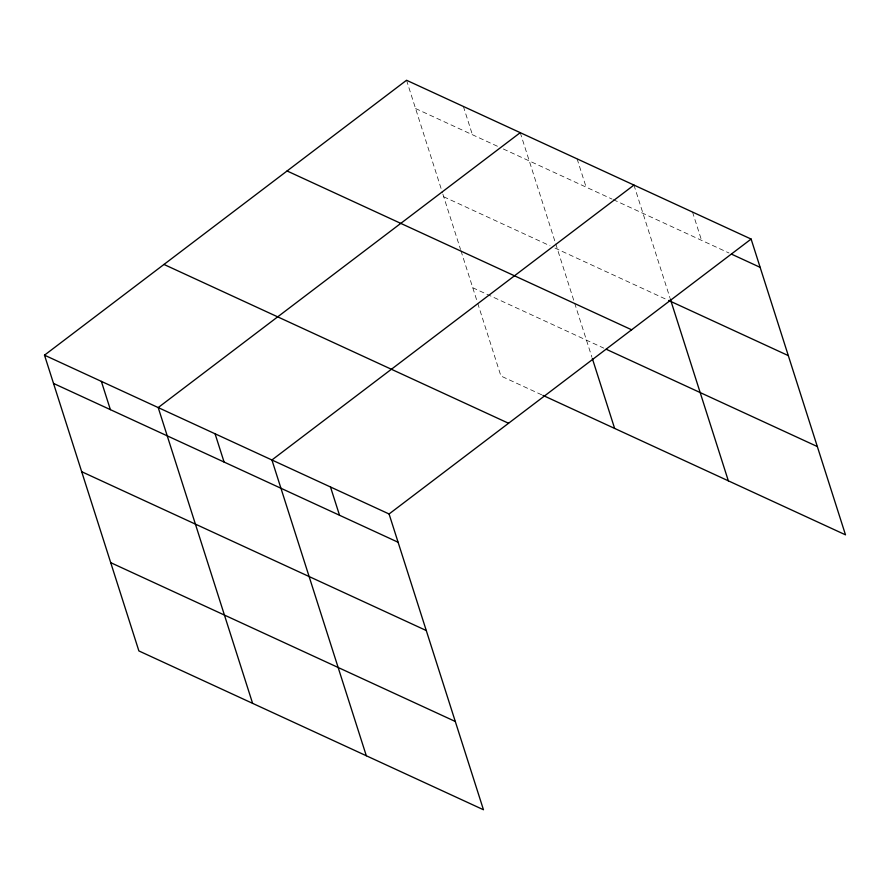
<?xml version="1.0" encoding="UTF-8"?>
<svg xmlns="http://www.w3.org/2000/svg" width="890" height="890" viewBox="0 0 890 890"><rect width="100%" height="100%" fill="white"/><g stroke="black" fill="none" stroke-linecap="round" stroke-linejoin="round"><path stroke-width="0.67" stroke-dasharray="4.45 3.34" d="M415.563 108.524L498.367 146.694M503.317 148.975L612.075 199.104M613.31 199.672L728.977 252.983M443.732 196.79L550.02 245.785M554.971 248.065L667.444 299.908M472.757 287.737L603.765 348.124M541.71 394.815L500.925 376.014L477.797 303.557M692.531 212.076L701.554 240.345M633.958 185.076L669.892 297.661M577.098 158.865L586.121 187.134M520.25 132.666L574.261 301.933M574.684 303.245L591.928 357.279M463.39 106.455L472.412 134.724M406.541 80.256L442.475 192.841M442.886 194.165L460.553 249.523M460.976 250.835L477.385 302.233"/><path stroke-width="1.33" d="M44.5 355.166L389.075 513.986L483.459 809.744L138.885 650.935L44.5 355.166L406.541 80.256L751.115 239.065L845.5 534.834L542.945 395.382M520.25 132.666L158.209 407.576L252.604 703.345M633.958 185.076L271.917 459.985L366.313 755.755M389.075 513.986L751.115 239.065M731.469 254.128L760.138 267.345M668.679 300.475L788.306 355.611M287.07 170.969L631.633 329.79M606.246 349.269L817.332 446.558M163.971 264.441L508.546 423.262M53.522 383.434L398.097 542.255M81.691 471.711L426.266 630.532M110.716 562.658L455.291 721.479M670.303 298.984L728.343 480.834M592.351 358.592L614.634 428.424M330.49 486.986L339.524 515.254M215.069 433.786L224.091 462.055M101.36 381.376L110.382 409.645"/></g></svg>
